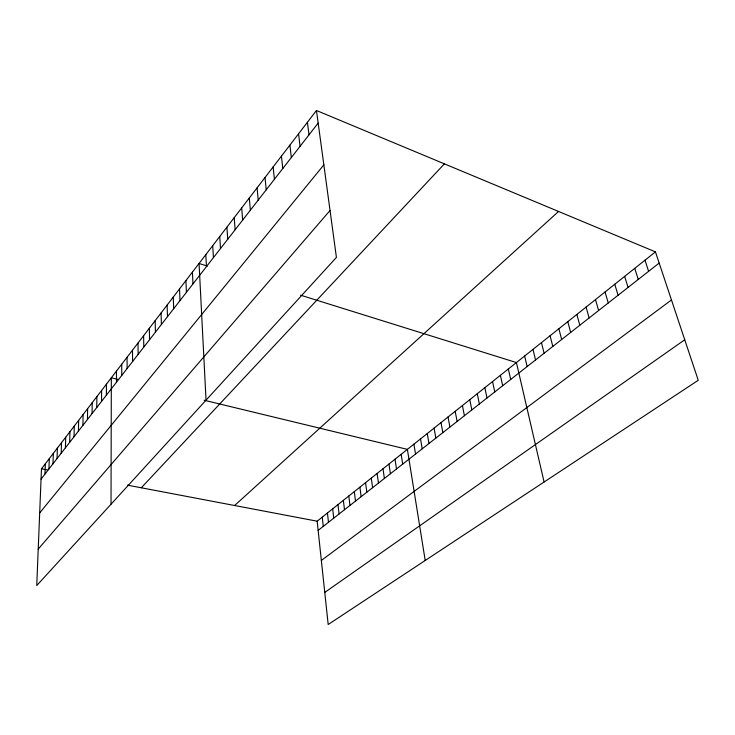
<?xml version="1.0" encoding="UTF-8"?>
<svg xmlns="http://www.w3.org/2000/svg" width="735" height="735" viewBox="0 0 735 735"><rect width="100%" height="100%" fill="white"/><g stroke="black" fill="none" stroke-linecap="round" stroke-linejoin="round"><path stroke-width="1.1" d="M111.013 504.238L111.334 377.781L118.583 379.536M106.382 395.191L106.437 384.166M101.531 401.411L101.623 390.441M96.763 407.539L96.882 396.615M92.068 413.566L92.215 402.697M87.456 419.501L87.621 408.678M82.908 425.344L83.101 414.568M78.424 431.096L78.654 420.365M74.024 436.765L74.272 426.079M69.678 442.341L69.954 431.702M65.406 447.826L65.7 437.242M61.198 453.238L61.51 442.7M57.045 458.566L57.385 448.084M52.966 463.822L53.324 453.376M48.933 468.994L49.319 458.594M44.973 474.093L45.368 463.739M316.454 110.489L41.472 468.811L36.75 585.556L336.419 257.406L316.454 110.489L655.436 251.875L698.25 380.28L328.187 624.511L317.162 521.198L655.436 251.875M41.059 479.11L318.163 123.067M39.69 512.929L323.85 164.87M38.229 549.1L330.043 210.476M141.304 487.783L444.39 163.85M234.621 505.515L558.554 211.469M318.145 530.385L659.166 263.056M321.351 560.447L671.468 299.963M324.76 592.428L684.744 339.781M41.472 468.811L47.738 470.005M127.467 485.155L317.162 521.198M204.183 400.235L407.374 449.379L425.207 560.474M207.362 266.07L199.056 263.479L206.039 400.18M300.541 295.167L516.411 362.557L544.093 482.022M644.99 260.19L648.61 271.325M634.737 268.358L638.256 279.447M624.658 276.388L628.076 287.431M614.763 284.261L618.08 295.259M605.034 292.006L608.268 302.958M595.479 299.614L598.621 310.519M586.089 307.092L589.139 317.952M576.865 314.433L579.823 325.247M567.788 321.664L570.672 332.431M558.866 328.765L561.669 339.487M550.092 335.748L552.812 346.424M541.465 342.62L544.111 353.25M532.976 349.373L535.549 359.957M524.634 356.025L527.133 366.563M508.335 368.998L510.696 379.444M500.379 375.328L502.676 385.728M492.551 381.566L494.784 391.92M484.843 387.694L487.011 398.012M477.254 393.739L479.358 404.002M469.784 399.684L471.833 409.909M462.425 405.545L464.41 415.725M455.176 411.315L457.115 421.449M448.038 416.993L449.921 427.081M441.009 422.597L442.837 432.639M434.082 428.11L435.855 438.106M427.255 433.54L428.983 443.499M420.53 438.896L422.202 448.809M413.906 444.17L415.532 454.037M401.154 454.331L402.688 464.107M395.017 459.21L396.505 468.958M388.962 464.033L390.414 473.735M382.99 468.783L384.396 478.448M377.101 473.478L378.47 483.097M371.285 478.099L372.617 487.682M365.552 482.665L366.838 492.211M359.893 487.176L361.142 496.676M307.414 122.276L309.022 134.817M354.307 491.623L355.519 501.077M348.794 496.015L349.97 505.432M343.355 500.342L344.494 509.722M298.557 133.816L300.082 146.302M337.981 504.623L339.092 513.958M332.679 508.841L333.754 518.147M289.902 145.089L291.336 157.538M327.442 513.012L328.481 522.273M322.27 517.128L323.281 526.352M281.431 156.132L282.782 168.535M273.144 166.928L274.412 179.285M265.032 177.502L266.217 189.814M257.085 187.857L258.206 200.113M249.303 197.991L250.35 210.201M241.686 207.922L242.66 220.087M234.217 217.652L235.126 229.761M226.904 227.179L227.749 239.242M219.737 236.523L220.509 248.54M212.709 245.683L213.426 257.645M205.809 254.668L206.471 266.575M192.423 272.115L192.974 283.921M185.918 280.595L186.414 292.346M179.533 288.91L179.983 300.615M173.267 297.078L173.671 308.718M167.121 305.089L167.479 316.684M161.084 312.954L161.397 324.493M155.158 320.68L155.425 332.165M149.334 328.26L149.563 339.699M143.619 335.711L143.803 347.104M137.996 343.034L138.143 354.371M132.484 350.227L132.585 361.51M127.054 357.293L127.127 368.529M121.725 364.238L121.762 375.42M116.479 371.074L116.488 382.2"/></g></svg>
